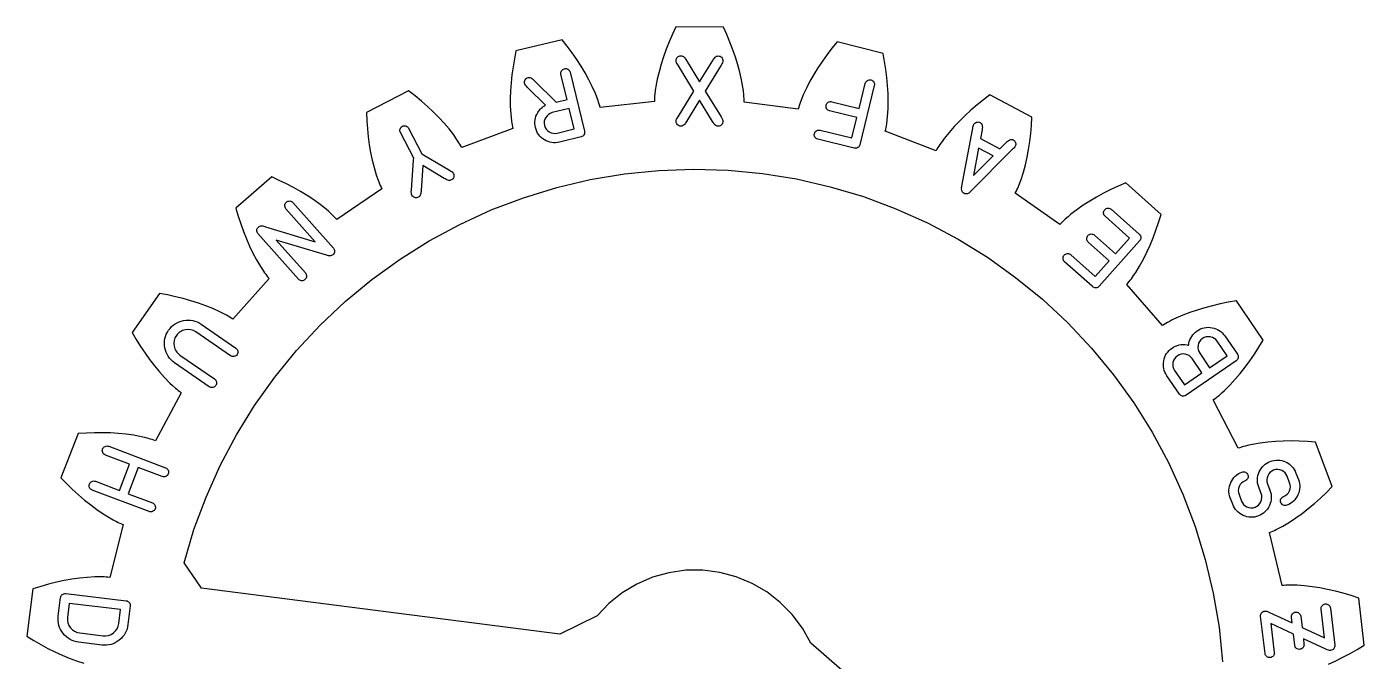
# Model space of a CAD drawing. Extents: x 6 to 255, y 30 to 363.
# Drawn here: x 5.7 to 88.8, y 323.5 to 362.9 of the extents above; entities that cross this region are included whole.
import ezdxf

# ---------------------------------------------------------------- set-up
doc = ezdxf.new("R2010")
doc.units = 0
doc.layers.add('Cut', color=7, linetype='CONTINUOUS')
doc.layers.add('Engrave', color=7, linetype='CONTINUOUS')

msp = doc.modelspace()

# ---------------------------------------------------------------- linework, layer by layer
at = {"layer": 'Cut', "color": 7}
for p, q in [((45.796495, 362.425642), (45.595982, 361.96107)), ((46.01222, 362.889314), (45.796495, 362.425642)), ((48.963839, 362.868972), (46.011682, 362.889319)), ((46.011682, 362.889319), (46.01222, 362.889314)), ((49.172842, 362.402138), (48.963839, 362.868972)), ((49.366911, 361.934829), (49.172842, 362.402138)), ((36.074277, 361.394299), (35.975763, 360.89217)), ((38.945461, 362.081), (36.074277, 361.394299)), ((39.260306, 361.677933), (38.945461, 362.081)), ((39.560689, 361.270808), (39.260306, 361.677933)), ((45.411937, 361.496035), (45.243697, 361.030981)), ((45.595982, 361.96107), (45.411937, 361.496035)), ((49.54514, 361.467087), (49.366911, 361.934829)), ((49.70666, 360.999791), (49.54514, 361.467087)), ((55.699118, 361.563682), (55.393315, 361.160634)), ((56.019405, 361.962212), (55.699118, 361.563682)), ((58.880636, 361.236157), (56.019405, 361.962212)), ((35.975763, 360.89217), (35.89253, 360.393658)), ((39.845233, 360.859155), (39.560689, 361.270808)), ((40.113936, 360.443884), (39.845233, 360.859155)), ((45.093124, 360.565479), (44.961054, 360.100449)), ((45.243697, 361.030981), (45.093124, 360.565479)), ((49.850937, 360.532506), (49.70666, 360.999791)), ((49.976648, 360.066122), (49.850937, 360.532506)), ((55.102881, 360.753048), (54.82827, 360.341849)), ((55.393315, 361.160634), (55.102881, 360.753048)), ((58.97212, 360.732661), (58.880636, 361.236157)), ((59.04898, 360.232793), (58.97212, 360.732661)), ((35.824673, 359.897866), (35.772653, 359.405691)), ((35.89253, 360.393658), (35.824673, 359.897866)), ((40.365911, 360.02499), (40.113936, 360.443884)), ((40.599329, 359.602037), (40.365911, 360.02499)), ((44.961054, 360.100449), (44.848976, 359.6363)), ((50.082535, 359.600176), (49.976648, 360.066122)), ((54.570325, 359.926138), (54.331014, 359.506333)), ((54.82827, 360.341849), (54.570325, 359.926138)), ((59.109482, 359.736104), (59.04898, 360.232793)), ((59.1547, 359.243486), (59.109482, 359.736104)), ((29.405898, 358.918123), (26.782612, 357.564629)), ((29.808055, 358.602375), (29.405898, 358.918123)), ((35.737793, 358.918043), (35.721, 358.434924)), ((35.772653, 359.405691), (35.737793, 358.918043)), ((40.813747, 359.174555), (40.599329, 359.602037)), ((41.006, 358.743453), (40.813747, 359.174555)), ((44.723708, 358.941471), (44.695197, 358.710651)), ((44.758994, 359.172619), (44.723708, 358.941471)), ((44.848976, 359.6363), (44.758994, 359.172619)), ((50.165842, 359.135574), (50.082535, 359.600176)), ((50.198053, 358.90342), (50.165842, 359.135574)), ((50.22296, 358.672205), (50.198053, 358.90342)), ((54.111063, 359.082484), (53.91304, 358.654069)), ((54.331014, 359.506333), (54.111063, 359.082484)), ((59.182772, 358.75537), (59.1547, 359.243486)), ((30.19709, 358.278469), (29.808055, 358.602375)), ((30.572104, 357.947335), (30.19709, 358.278469)), ((35.721, 358.434924), (35.723346, 357.957226)), ((41.092362, 358.526378), (41.006, 358.743453)), ((41.172325, 358.30797), (41.092362, 358.526378)), ((41.208549, 358.19841), (41.172325, 358.30797)), ((41.243473, 358.088059), (41.208549, 358.19841)), ((41.275214, 357.977159), (41.243473, 358.088059)), ((44.667623, 358.251215), (41.303359, 357.866242)), ((44.669884, 358.365651), (44.667623, 358.251215)), ((44.675769, 358.48058), (44.669884, 358.365651)), ((44.684353, 358.595401), (44.675769, 358.48058)), ((44.695197, 358.710651), (44.684353, 358.595401)), ((50.232556, 358.556725), (50.22296, 358.672205)), ((50.23979, 358.441787), (50.232556, 358.556725)), ((50.243847, 358.326779), (50.23979, 358.441787)), ((50.244761, 358.211935), (50.243847, 358.326779)), ((53.603146, 357.780377), (50.244761, 358.211935)), ((53.702219, 358.111111), (53.66649, 358.001693)), ((53.740189, 358.220242), (53.702219, 358.111111)), ((53.822993, 358.43786), (53.740189, 358.220242)), ((53.91304, 358.654069), (53.822993, 358.43786)), ((59.193279, 358.272217), (59.182772, 358.75537)), ((59.184607, 357.794521), (59.193279, 358.272217)), ((64.714552, 358.039083), (64.335013, 357.71293)), ((65.107655, 358.357099), (64.714552, 358.039083)), ((65.514334, 358.667432), (65.107655, 358.357099)), ((68.11862, 357.277306), (65.514334, 358.667432)), ((26.782612, 357.564629), (26.807052, 357.05346)), ((30.932192, 357.608514), (30.572104, 357.947335)), ((31.276895, 357.261992), (30.932192, 357.608514)), ((31.605315, 356.906881), (31.276895, 357.261992)), ((35.723346, 357.957226), (35.746383, 357.485852)), ((35.746383, 357.485852), (35.767719, 357.252939)), ((35.767719, 357.252939), (35.79581, 357.022273)), ((41.303359, 357.866242), (41.275214, 357.977159)), ((53.633007, 357.891268), (53.603146, 357.780377)), ((53.66649, 358.001693), (53.633007, 357.891268)), ((59.129804, 357.090616), (59.154235, 357.323158)), ((59.154235, 357.323158), (59.184607, 357.794521)), ((63.969958, 357.379071), (63.620288, 357.037081)), ((64.335013, 357.71293), (63.969958, 357.379071)), ((68.086845, 356.767059), (68.11862, 357.277306)), ((26.807052, 357.05346), (26.845512, 356.549063)), ((26.845512, 356.549063), (26.898447, 356.051454)), ((31.91564, 356.543626), (31.605315, 356.906881)), ((32.205156, 356.170878), (31.91564, 356.543626)), ((35.878391, 356.568806), (32.704119, 355.389921)), ((35.79581, 357.022273), (35.81242, 356.907329)), ((35.81242, 356.907329), (35.831363, 356.793761)), ((35.831363, 356.793761), (35.85305, 356.681039)), ((35.85305, 356.681039), (35.878391, 356.568806)), ((59.009911, 356.408317), (59.036157, 356.519672)), ((62.167443, 355.185557), (59.009911, 356.408317)), ((59.036157, 356.519672), (59.059683, 356.632335)), ((59.059683, 356.632335), (59.080485, 356.745826)), ((59.080485, 356.745826), (59.099038, 356.860325)), ((59.099038, 356.860325), (59.129804, 357.090616)), ((63.287345, 356.686955), (62.972042, 356.327784)), ((63.620288, 357.037081), (63.287345, 356.686955)), ((68.041607, 356.263116), (68.086845, 356.767059)), ((26.898447, 356.051454), (26.965856, 355.561542)), ((26.965856, 355.561542), (27.048632, 355.079764)), ((32.341325, 355.980937), (32.205156, 356.170878)), ((32.47116, 355.787738), (32.341325, 355.980937)), ((32.533136, 355.689959), (32.47116, 355.787738)), ((32.592826, 355.590797), (32.533136, 355.689959)), ((32.649834, 355.491262), (32.592826, 355.590797)), ((62.406073, 355.579558), (62.342628, 355.482802)), ((62.538202, 355.770961), (62.406073, 355.579558)), ((62.677097, 355.9591), (62.538202, 355.770961)), ((62.972042, 356.327784), (62.677097, 355.9591)), ((67.907707, 355.277405), (67.981898, 355.76642)), ((67.981898, 355.76642), (68.041607, 356.263116)), ((27.048632, 355.079764), (27.1477, 354.606598)), ((32.704119, 355.389921), (32.649834, 355.491262)), ((62.222739, 355.285995), (62.167443, 355.185557)), ((62.281448, 355.385036), (62.222739, 355.285995)), ((62.342628, 355.482802), (62.281448, 355.385036)), ((67.712809, 354.325159), (67.818152, 354.796544)), ((67.818152, 354.796544), (67.907707, 355.277405)), ((27.1477, 354.606598), (27.263949, 354.14337)), ((27.263949, 354.14337), (27.399652, 353.691006)), ((42.811197, 353.758036), (44.9491, 353.975169)), ((44.9491, 353.975169), (47.096485, 354.052071)), ((47.096485, 354.052071), (47.096549, 354.051843)), ((47.096549, 354.051843), (49.2444, 353.988618)), ((49.2444, 353.988618), (51.383184, 353.784526)), ((67.589766, 353.863281), (67.712809, 354.325159)), ((20.900871, 353.56417), (18.677481, 351.622151)), ((21.366822, 353.3539), (20.900871, 353.56417)), ((21.82189, 353.132574), (21.366822, 353.3539)), ((22.265216, 352.900541), (21.82189, 353.132574)), ((27.399652, 353.691006), (27.475634, 353.469756)), ((27.475634, 353.469756), (27.557963, 353.252241)), ((27.557963, 353.252241), (27.601858, 353.145528)), ((27.601858, 353.145528), (27.648001, 353.039724)), ((38.601448, 352.906676), (40.692295, 353.401126)), ((40.692295, 353.401126), (42.811197, 353.758036)), ((51.383184, 353.784526), (53.504329, 353.441628)), ((53.504329, 353.441628), (55.598353, 352.959944)), ((67.283561, 352.976804), (67.36857, 353.192942)), ((67.36857, 353.192942), (67.44764, 353.413195)), ((67.44764, 353.413195), (67.589766, 353.863281)), ((73.944624, 353.196873), (73.475518, 352.992401)), ((76.140314, 351.224116), (73.944624, 353.196873)), ((22.695877, 352.65768), (22.265216, 352.900541)), ((23.113876, 352.403991), (22.695877, 352.65768)), ((23.517394, 352.138031), (23.113876, 352.403991)), ((27.747055, 352.832515), (24.946894, 350.928494)), ((27.648001, 353.039724), (27.695927, 352.935128)), ((27.695927, 352.935128), (27.747055, 352.832515)), ((34.538746, 351.513379), (36.547252, 352.276529)), ((36.547252, 352.276529), (38.601448, 352.906676)), ((55.598353, 352.959944), (57.656642, 352.342902)), ((57.656642, 352.342902), (59.669671, 351.592423)), ((67.088637, 352.559464), (67.141052, 352.661709)), ((69.862109, 350.616989), (67.088637, 352.559464)), ((67.141052, 352.661709), (67.19076, 352.76526)), ((67.19076, 352.76526), (67.237761, 352.870116)), ((67.237761, 352.870116), (67.283561, 352.976804)), ((72.136508, 352.315206), (71.715354, 352.066856)), ((72.571233, 352.551794), (72.136508, 352.315206)), ((73.01772, 352.777979), (72.571233, 352.551794)), ((73.475518, 352.992401), (73.01772, 352.777979)), ((18.677481, 351.622151), (18.823606, 351.13178)), ((23.905534, 351.859436), (23.517394, 352.138031)), ((24.276024, 351.56675), (23.905534, 351.859436)), ((24.453817, 351.414813), (24.276024, 351.56675)), ((24.62616, 351.258308), (24.453817, 351.414813)), ((32.584514, 350.62041), (34.538746, 351.513379)), ((59.669671, 351.592423), (61.629774, 350.711668)), ((70.91647, 351.533059), (70.541907, 351.245805)), ((71.30822, 351.80629), (70.91647, 351.533059)), ((71.715354, 352.066856), (71.30822, 351.80629)), ((18.823606, 351.13178), (18.981492, 350.650915)), ((18.981492, 350.650915), (19.151574, 350.180915)), ((24.709394, 351.178157), (24.62616, 351.258308)), ((24.79082, 351.096801), (24.709394, 351.178157)), ((24.870442, 351.013522), (24.79082, 351.096801)), ((24.946894, 350.928494), (24.870442, 351.013522)), ((30.692709, 349.601679), (32.584514, 350.62041)), ((61.629774, 350.711668), (63.527917, 349.704699)), ((69.939918, 350.700643), (69.862109, 350.616989)), ((70.020434, 350.782991), (69.939918, 350.700643)), ((70.103125, 350.863623), (70.020434, 350.782991)), ((70.187725, 350.942333), (70.103125, 350.863623)), ((70.361774, 351.096496), (70.187725, 350.942333)), ((70.541907, 351.245805), (70.361774, 351.096496)), ((75.822362, 350.257379), (75.987016, 350.735539)), ((75.987016, 350.735539), (76.140314, 351.224116)), ((19.151574, 350.180915), (19.334783, 349.721299)), ((75.457064, 349.332267), (75.646052, 349.78917)), ((75.646052, 349.78917), (75.822362, 350.257379)), ((19.334783, 349.721299), (19.530206, 349.273)), ((19.530206, 349.273), (19.739653, 348.837367)), ((28.871475, 348.461263), (30.692709, 349.601679)), ((63.527917, 349.704699), (65.355938, 348.576035)), ((75.254741, 348.88716), (75.457064, 349.332267)), ((19.739653, 348.837367), (19.963576, 348.415298)), ((19.963576, 348.415298), (20.203785, 348.009077)), ((27.128949, 347.204129), (28.871475, 348.461263)), ((65.355938, 348.576035), (67.106603, 347.329768)), ((74.809522, 348.035354), (75.039374, 348.454243)), ((75.039374, 348.454243), (75.254741, 348.88716)), ((20.74663, 347.258169), (18.48343, 344.739381)), ((20.203785, 348.009077), (20.330443, 347.812214)), ((20.330443, 347.812214), (20.462529, 347.620881)), ((20.462529, 347.620881), (20.530843, 347.527318)), ((20.530843, 347.527318), (20.600506, 347.435498)), ((20.600506, 347.435498), (20.671979, 347.34584)), ((20.671979, 347.34584), (20.74663, 347.258169)), ((67.106603, 347.329768), (68.771777, 345.971757)), ((74.230656, 347.155593), (74.299743, 347.247792)), ((74.299743, 347.247792), (74.434518, 347.437418)), ((74.434518, 347.437418), (74.563977, 347.632278)), ((74.563977, 347.632278), (74.809522, 348.035354)), ((25.472377, 345.835717), (27.128949, 347.204129)), ((74.010817, 346.889233), (74.086338, 346.975576)), ((76.238732, 344.339235), (74.010817, 346.889233)), ((74.086338, 346.975576), (74.159508, 347.064137)), ((74.159508, 347.064137), (74.230656, 347.155593)), ((13.923532, 346.330617), (12.229866, 343.912708)), ((14.42702, 346.237437), (13.923532, 346.330617)), ((14.921452, 346.131529), (14.42702, 346.237437)), ((15.407301, 346.012592), (14.921452, 346.131529)), ((15.883644, 345.880027), (15.407301, 346.012592)), ((16.350503, 345.733111), (15.883644, 345.880027)), ((16.806036, 345.571603), (16.350503, 345.733111)), ((23.908538, 344.362343), (25.472377, 345.835717)), ((68.771777, 345.971757), (70.344676, 344.507903)), ((79.819679, 345.682374), (79.332037, 345.570173)), ((80.31594, 345.781494), (79.819679, 345.682374)), ((80.820317, 345.867355), (80.31594, 345.781494)), ((82.480502, 343.426382), (80.820317, 345.867355)), ((17.249371, 345.393938), (16.806036, 345.571603)), ((17.679108, 345.198859), (17.249371, 345.393938)), ((17.888098, 345.093452), (17.679108, 345.198859)), ((18.092576, 344.983116), (17.888098, 345.093452)), ((18.192987, 344.925189), (18.092576, 344.983116)), ((18.291624, 344.865573), (18.192987, 344.925189)), ((18.388869, 344.803502), (18.291624, 344.865573)), ((18.48343, 344.739381), (18.388869, 344.803502)), ((77.049364, 344.787657), (76.8391, 344.685331)), ((77.481831, 344.976741), (77.049364, 344.787657)), ((77.927876, 345.148655), (77.481831, 344.976741)), ((78.385674, 345.303732), (77.927876, 345.148655)), ((78.853888, 345.444057), (78.385674, 345.303732)), ((79.332037, 345.570173), (78.853888, 345.444057)), ((22.445126, 342.789004), (23.908538, 344.362343)), ((70.344676, 344.507903), (71.818481, 342.944063)), ((76.334535, 344.402614), (76.238732, 344.339235)), ((76.432332, 344.462863), (76.334535, 344.402614)), ((76.531801, 344.52122), (76.432332, 344.462863)), ((76.633179, 344.577656), (76.531801, 344.52122)), ((76.8391, 344.685331), (76.633179, 344.577656)), ((12.229866, 343.912708), (12.489073, 343.47164)), ((12.489073, 343.47164), (12.75778, 343.042789)), ((82.214975, 342.988939), (82.480502, 343.426382)), ((12.75778, 343.042789), (13.035536, 342.626619)), ((13.035536, 342.626619), (13.32279, 342.224007)), ((21.087116, 341.124285), (22.445126, 342.789004)), ((71.818481, 342.944063), (73.186439, 341.287502)), ((81.656888, 342.151608), (81.940478, 342.563714)), ((81.940478, 342.563714), (82.214975, 342.988939)), ((13.32279, 342.224007), (13.619996, 341.835876)), ((13.619996, 341.835876), (13.927607, 341.463126)), ((13.927607, 341.463126), (14.246073, 341.106658)), ((81.061573, 341.369023), (81.364216, 341.753076)), ((81.364216, 341.753076), (81.656888, 342.151608)), ((14.246073, 341.106658), (14.576756, 340.76965)), ((14.576756, 340.76965), (14.746381, 340.608943)), ((14.746381, 340.608943), (14.920535, 340.4546)), ((19.840841, 339.373621), (21.087116, 341.124285)), ((73.186439, 341.287502), (74.443575, 339.544988)), ((80.09034, 340.315888), (80.425556, 340.648837)), ((80.425556, 340.648837), (80.748544, 341.000338)), ((80.748544, 341.000338), (81.061573, 341.369023)), ((15.283318, 340.170401), (13.688721, 337.182958)), ((14.920535, 340.4546), (15.009197, 340.379979)), ((15.009197, 340.379979), (15.098775, 340.307636)), ((15.098775, 340.307636), (15.19014, 340.237458)), ((15.19014, 340.237458), (15.283318, 340.170401)), ((79.375407, 339.726794), (79.469156, 339.792832)), ((79.469156, 339.792832), (79.561529, 339.861202)), ((79.561529, 339.861202), (79.65238, 339.932642)), ((79.65238, 339.932642), (79.742029, 340.005914)), ((79.742029, 340.005914), (79.917957, 340.157919)), ((79.917957, 340.157919), (80.09034, 340.315888)), ((18.712182, 337.545599), (19.840841, 339.373621)), ((74.443575, 339.544988), (75.58399, 337.723747)), ((80.927945, 336.717638), (79.375407, 339.726794)), ((8.880548, 337.637133), (7.814768, 334.884469)), ((9.391258, 337.667332), (8.880548, 337.637133)), ((9.896992, 337.682602), (9.391258, 337.667332)), ((10.397307, 337.68348), (9.896992, 337.682602)), ((10.89175, 337.668585), (10.397307, 337.68348)), ((11.379845, 337.637739), (10.89175, 337.668585)), ((11.860713, 337.58979), (11.379845, 337.637739)), ((12.333891, 337.523743), (11.860713, 337.58979)), ((12.798011, 337.436818), (12.333891, 337.523743)), ((13.026002, 337.384796), (12.798011, 337.436818)), ((13.250821, 337.325977), (13.026002, 337.384796)), ((13.362103, 337.294312), (13.250821, 337.325977)), ((13.472485, 337.25993), (13.362103, 337.294312)), ((17.705209, 335.647002), (18.712182, 337.545599)), ((75.58399, 337.723747), (76.602721, 335.831937)), ((13.581512, 337.222837), (13.472485, 337.25993)), ((13.688721, 337.182958), (13.581512, 337.222837)), ((81.036128, 336.756194), (80.927945, 336.717638)), ((81.145567, 336.791475), (81.036128, 336.756194)), ((81.256383, 336.824424), (81.145567, 336.791475)), ((81.368044, 336.854629), (81.256383, 336.824424)), ((81.593853, 336.91017), (81.368044, 336.854629)), ((81.822646, 336.9591), (81.593853, 336.91017)), ((82.287679, 337.039237), (81.822646, 336.9591)), ((82.761765, 337.099051), (82.287679, 337.039237)), ((83.243532, 337.140153), (82.761765, 337.099051)), ((83.731641, 337.164634), (83.243532, 337.140153)), ((84.226064, 337.172256), (83.731641, 337.164634)), ((84.726369, 337.164511), (84.226064, 337.172256)), ((85.232122, 337.141936), (84.726369, 337.164511)), ((85.741963, 337.104944), (85.232122, 337.141936)), ((86.769744, 334.337353), (85.741963, 337.104944)), ((16.824902, 333.686889), (17.705209, 335.647002)), ((76.602721, 335.831937), (77.495688, 333.877698)), ((7.814768, 334.884469), (8.172139, 334.518046)), ((8.172139, 334.518046), (8.535391, 334.1661)), ((8.535391, 334.1661), (8.904523, 333.828632)), ((86.039637, 333.629398), (86.407407, 333.976368)), ((86.407407, 333.976368), (86.769744, 334.337353)), ((8.904523, 333.828632), (9.279989, 333.506541)), ((9.279989, 333.506541), (9.661788, 333.200737)), ((9.661788, 333.200737), (10.049469, 332.912142)), ((16.074424, 331.67386), (16.824902, 333.686889)), ((77.495688, 333.877698), (78.258835, 331.869169)), ((85.285542, 332.980259), (85.665537, 333.296917)), ((85.665537, 333.296917), (86.039637, 333.629398)), ((10.049469, 332.912142), (10.443939, 332.642554)), ((10.443939, 332.642554), (10.84518, 332.394131)), ((10.84518, 332.394131), (11.048722, 332.279125)), ((84.109829, 332.132523), (84.507921, 332.396703)), ((84.507921, 332.396703), (84.899678, 332.679444)), ((84.899678, 332.679444), (85.285542, 332.980259)), ((11.674786, 331.981943), (10.841526, 328.699559)), ((11.048722, 332.279125), (11.254539, 332.171012)), ((11.254539, 332.171012), (11.358568, 332.119806)), ((11.358568, 332.119806), (11.463064, 332.070935)), ((11.463064, 332.070935), (11.568466, 332.024821)), ((11.568466, 332.024821), (11.674786, 331.981943)), ((15.456941, 329.615579), (16.074424, 331.67386)), ((78.258835, 331.869169), (78.888982, 329.814972)), ((82.870003, 331.488609), (82.977136, 331.530175)), ((83.657571, 328.195368), (82.870003, 331.488609)), ((82.977136, 331.530175), (83.083012, 331.575015)), ((83.083012, 331.575015), (83.188043, 331.622598)), ((83.188043, 331.622598), (83.29258, 331.671922)), ((83.29258, 331.671922), (83.499642, 331.777294)), ((83.499642, 331.777294), (83.70496, 331.889597)), ((83.70496, 331.889597), (84.109829, 332.132523)), ((78.888982, 329.814972), (79.383422, 327.723671)), ((16.536292, 328.036809), (15.456941, 329.615579)), ((45.574745, 328.995414), (44.553751, 328.709963)), ((46.624229, 329.142432), (45.574745, 328.995414)), ((47.684133, 329.148309), (46.624229, 329.142432)), ((48.735449, 329.013501), (47.684133, 329.148309)), ((49.759141, 328.739728), (48.735449, 329.013501)), ((6.553077, 328.141094), (6.064512, 327.989491)), ((7.040284, 328.277303), (6.553077, 328.141094)), ((7.526129, 328.39764), (7.040284, 328.277303)), ((8.009718, 328.50174), (7.526129, 328.39764)), ((8.491041, 328.588167), (8.009718, 328.50174)), ((8.969209, 328.657037), (8.491041, 328.588167)), ((9.444648, 328.705898), (8.969209, 328.657037)), ((9.916011, 328.733009), (9.444648, 328.705898)), ((10.149895, 328.736736), (9.916011, 328.733009)), ((10.382389, 328.733934), (10.149895, 328.736736)), ((10.497732, 328.729412), (10.382389, 328.733934)), ((10.613086, 328.722174), (10.497732, 328.729412)), ((10.727981, 328.712677), (10.613086, 328.722174)), ((10.841526, 328.699559), (10.727981, 328.712677)), ((43.580259, 328.29106), (42.670992, 327.746402)), ((44.553751, 328.709963), (43.580259, 328.29106)), ((50.737622, 328.33215), (49.759141, 328.739728)), ((51.653222, 327.7979), (50.737622, 328.33215)), ((83.771584, 328.20659), (83.657571, 328.195368)), ((83.8864, 328.214745), (83.771584, 328.20659)), ((84.001822, 328.220164), (83.8864, 328.214745)), ((84.117137, 328.222881), (84.001822, 328.220164)), ((84.349712, 328.222943), (84.117137, 328.222881)), ((84.583506, 328.215716), (84.349712, 328.222943)), ((85.054429, 328.182287), (84.583506, 328.215716)), ((85.528965, 328.126645), (85.054429, 328.182287)), ((6.064512, 327.989491), (5.688594, 325.061311)), ((38.792825, 325.177847), (16.536292, 328.036809)), ((42.670992, 327.746402), (41.842248, 327.085943)), ((52.489197, 327.146483), (51.653222, 327.7979)), ((79.383422, 327.723671), (79.739878, 325.60478)), ((86.006678, 328.05155), (85.528965, 328.126645)), ((86.486632, 327.958279), (86.006678, 328.05155)), ((86.968411, 327.84753), (86.486632, 327.958279)), ((87.452451, 327.720442), (86.968411, 327.84753)), ((87.93784, 327.577373), (87.452451, 327.720442)), ((88.424149, 327.419097), (87.93784, 327.577373)), ((88.759811, 324.485941), (88.424149, 327.419097)), ((41.842248, 327.085943), (41.108951, 326.320531)), ((53.231539, 326.38966), (52.489197, 327.146483)), ((41.108951, 326.320531), (38.792825, 325.177847)), ((53.86621, 325.541019), (53.231539, 326.38966)), ((5.688594, 325.061311), (6.122857, 324.791162)), ((54.38237, 324.615007), (53.86621, 325.541019)), ((79.739878, 325.60478), (79.957479, 323.467344)), ((6.122857, 324.791162), (6.559844, 324.53647)), ((6.559844, 324.53647), (6.999556, 324.297237)), ((6.999556, 324.297237), (7.440602, 324.074119)), ((7.440602, 324.074119), (7.884834, 323.868795)), ((56.3339, 322.924508), (54.38237, 324.615007)), ((87.881304, 323.973402), (88.321921, 324.222203)), ((88.321921, 324.222203), (88.759811, 324.485941)), ((7.884834, 323.868795), (8.329967, 323.681079)), ((8.329967, 323.681079), (8.777805, 323.514093)), ((8.777805, 323.514093), (9.227017, 323.368965)), ((86.547275, 323.324249), (86.99375, 323.523748)), ((86.99375, 323.523748), (87.438433, 323.740435)), ((87.438433, 323.740435), (87.881304, 323.973402))]:
    msp.add_line(p, q, dxfattribs=at)
at = {"layer": 'Engrave', "color": 5}
for p, q in [((46.663901, 360.789921), (47.476637, 359.469515)), ((47.476637, 359.469472), (48.291707, 360.788438)), ((39.247542, 358.380492), (38.866818, 359.933239)), ((39.431449, 360.071684), (40.33135, 356.401559)), ((47.124405, 358.900081), (46.140417, 360.499691)), ((48.814677, 360.497307), (47.827858, 358.899439)), ((37.914151, 358.020629), (36.790428, 359.124827)), ((37.229375, 359.531746), (38.569979, 358.214359)), ((46.137586, 357.302213), (47.124405, 358.900081)), ((47.476637, 359.469515), (47.476637, 359.469472)), ((47.827858, 358.899439), (48.811846, 357.299829)), ((57.385743, 357.819877), (57.766264, 359.372673)), ((58.33092, 359.2343), (57.4315, 355.564061)), ((38.569979, 358.214359), (39.247542, 358.380492)), ((47.475621, 358.330022), (46.660548, 357.011057)), ((48.288358, 357.009616), (47.475621, 358.330022)), ((55.691786, 358.234995), (57.385743, 357.819877)), ((39.385988, 357.815859), (38.327298, 357.556272)), ((39.697493, 356.545431), (39.385988, 357.815859)), ((57.247371, 357.255227), (55.553414, 357.670341)), ((56.936034, 355.984759), (57.247371, 357.255227)), ((29.408172, 356.585754), (30.23716, 354.998617)), ((38.638802, 356.285846), (39.697493, 356.545431)), ((54.95975, 356.469061), (56.936034, 355.984759)), ((63.755304, 352.883617), (64.451587, 356.588643)), ((65.021676, 356.486523), (64.920188, 355.948914)), ((29.721855, 354.729469), (28.892875, 356.316606)), ((38.638802, 356.285846), (38.638802, 356.285846)), ((40.118252, 356.050019), (38.777248, 355.721211)), ((57.079988, 355.350919), (54.821378, 355.904408)), ((64.920188, 355.948914), (66.130016, 355.314246)), ((66.129913, 355.314259), (66.514554, 355.703329)), ((29.713494, 354.613607), (29.721855, 354.729469)), ((30.23716, 354.998617), (30.337024, 354.939277)), ((30.337024, 354.939277), (31.950622, 353.978398)), ((66.922623, 355.292316), (64.270016, 352.61356)), ((64.807033, 355.351733), (64.482524, 353.644385)), ((64.482524, 353.644385), (65.702822, 354.881811)), ((65.702822, 354.881811), (64.807033, 355.351733)), ((66.130016, 355.314246), (66.129913, 355.314259)), ((29.580215, 352.740313), (29.713494, 354.613607)), ((30.289018, 354.271444), (30.178562, 352.724895)), ((31.621415, 353.478512), (30.289018, 354.271444)), ((63.760463, 352.880924), (63.755304, 352.883617)), ((64.270016, 352.61356), (64.264857, 352.616253)), ((23.60399, 349.54253), (21.788104, 351.588116)), ((22.222868, 351.974072), (24.731528, 349.148077)), ((73.050405, 351.554297), (74.785198, 350.005699)), ((72.663251, 351.12059), (72.663251, 351.120598)), ((74.181197, 349.765565), (72.663251, 351.12059)), ((22.557696, 347.218321), (20.049035, 350.044315)), ((20.527277, 350.468869), (23.60399, 349.54253)), ((72.009015, 349.951192), (73.310112, 348.789743)), ((73.310112, 348.789743), (74.181197, 349.765565)), ((24.253298, 348.723526), (21.176585, 349.649862)), ((21.176585, 349.649862), (22.992471, 347.604275)), ((72.922958, 348.356042), (71.621861, 349.517489)), ((74.808463, 349.595272), (72.29199, 346.776229)), ((24.497049, 348.667844), (24.497073, 348.667842)), ((71.881574, 346.752942), (70.146777, 348.301539)), ((70.533929, 348.735243), (72.051873, 347.380218)), ((72.051873, 347.380218), (72.922958, 348.356042)), ((18.346432, 342.457436), (16.192055, 343.941598)), ((16.521869, 344.420348), (18.676246, 342.936186)), ((80.236332, 342.46319), (79.619625, 343.362012)), ((80.098997, 343.69092), (80.880161, 342.552415)), ((80.098997, 343.69092), (80.098997, 343.69092)), ((15.202614, 342.505344), (17.356992, 341.021181)), ((78.678375, 341.39423), (78.061669, 342.293052)), ((78.541038, 342.621963), (79.157748, 341.723141)), ((78.541038, 342.621963), (78.541038, 342.621963)), ((79.157748, 341.723141), (80.236332, 342.46319)), ((17.027178, 340.542431), (14.8728, 342.026594)), ((76.983082, 341.553003), (77.599788, 340.65418)), ((76.983082, 341.553003), (76.983082, 341.553003)), ((80.80493, 342.148274), (77.689014, 340.010356)), ((77.284873, 340.085585), (76.503712, 341.224092)), ((77.599788, 340.65418), (78.678375, 341.39423)), ((10.776676, 336.844172), (14.311907, 335.509344)), ((12.066993, 335.73556), (10.571318, 336.300298)), ((11.450918, 334.103917), (12.066993, 335.73556)), ((12.610873, 335.530191), (11.994798, 333.898545)), ((14.106548, 334.965456), (12.610873, 335.530191)), ((81.158281, 335.238414), (81.158296, 335.238411)), ((84.127445, 334.569915), (83.973863, 334.977992)), ((84.517978, 335.182756), (84.671561, 334.774678)), ((13.285115, 332.789928), (9.749884, 334.124758)), ((9.955243, 334.668631), (11.450918, 334.103917)), ((82.359097, 333.904466), (82.205517, 334.312541)), ((82.74962, 334.517289), (82.903202, 334.109214)), ((11.994798, 333.898545), (13.490473, 333.33381)), ((80.590739, 333.239), (80.437159, 333.647077)), ((80.981272, 333.851841), (81.134852, 333.443766)), ((7.646856, 326.290811), (7.784956, 327.445299)), ((7.784956, 327.445299), (7.784956, 327.445302)), ((8.108104, 327.699397), (11.860194, 327.250574)), ((8.327675, 327.08763), (8.2241, 326.221763)), ((11.50252, 326.707855), (8.327675, 327.08763)), ((11.398945, 325.84199), (11.50252, 326.707855)), ((12.114291, 326.927425), (11.97619, 325.772937)), ((82.881829, 326.532558), (84.275056, 325.885821)), ((86.287792, 324.949085), (86.077771, 326.733165)), ((86.655145, 326.801134), (86.927015, 324.491642)), ((82.596717, 323.981888), (82.324847, 326.29138)), ((84.357294, 325.187202), (82.96407, 325.833937)), ((82.96407, 325.833937), (83.174091, 324.049854)), ((84.275056, 325.885821), (84.235292, 326.223586)), ((84.812666, 326.291555), (84.894568, 325.595819)), ((8.986392, 325.252321), (10.429504, 325.079697)), ((84.439193, 324.491467), (84.357294, 325.187202)), ((84.894568, 325.595819), (86.287792, 324.949085)), ((86.370033, 324.250463), (84.976805, 324.897198)), ((84.976805, 324.897198), (85.01657, 324.559433)), ((10.360453, 324.50245), (8.917342, 324.675075))]:
    msp.add_line(p, q, dxfattribs=at)
for points in [[(46.140417, 360.499691), (46.063002, 360.614093), (46.024332, 360.711021), (46.024408, 360.790476)], [(46.024408, 360.790476), (46.024478, 360.869929), (46.053607, 360.938697), (46.111795, 360.996781)], [(46.111795, 360.996781), (46.168041, 361.052929), (46.23589, 361.080972), (46.315341, 361.08091)], [(46.315341, 361.08091), (46.394794, 361.080838), (46.463563, 361.052678), (46.52165, 360.996428)], [(46.52165, 360.996428), (46.577796, 360.938243), (46.625213, 360.869407), (46.663901, 360.789921)], [(48.291707, 360.788438), (48.330534, 360.867855), (48.379042, 360.936606), (48.437231, 360.994691)], [(48.437231, 360.994691), (48.493478, 361.050839), (48.561326, 361.078882), (48.640775, 361.078819)], [(48.640775, 361.078819), (48.720227, 361.078749), (48.788997, 361.05059), (48.847083, 360.99434)], [(48.931205, 360.787886), (48.931135, 360.708432), (48.892292, 360.611573), (48.814677, 360.497307)], [(48.847083, 360.99434), (48.90323, 360.936154), (48.93127, 360.867336), (48.931205, 360.787886)], [(36.643825, 359.600667), (36.685023, 359.668632), (36.744205, 359.712075), (36.821371, 359.730995)], [(36.821371, 359.730995), (36.898542, 359.749906), (36.972049, 359.738999), (37.041894, 359.698272)], [(38.866818, 359.933239), (38.847889, 360.010402), (38.859737, 360.084139), (38.902362, 360.15445)], [(38.902362, 360.15445), (38.943561, 360.222414), (39.002744, 360.265856), (39.07991, 360.284778)], [(39.07991, 360.284778), (39.157073, 360.303706), (39.23058, 360.292798), (39.30043, 360.252054)], [(39.30043, 360.252054), (39.368857, 360.208974), (39.41253, 360.148851), (39.431449, 360.071684)], [(36.608279, 359.379455), (36.58935, 359.456619), (36.601199, 359.530356), (36.643825, 359.600667)], [(36.790428, 359.124827), (36.687915, 359.217412), (36.627198, 359.302288), (36.608279, 359.379455)], [(37.041894, 359.698272), (37.110319, 359.655191), (37.172812, 359.599682), (37.229375, 359.531746)], [(57.766264, 359.372673), (57.785177, 359.449842), (57.829785, 359.509741), (57.900088, 359.552369)], [(57.900088, 359.552369), (57.968045, 359.593576), (58.040609, 359.604725), (58.117779, 359.585814)], [(58.117779, 359.585814), (58.194948, 359.566902), (58.255077, 359.523236), (58.298167, 359.454816)], [(58.298167, 359.454816), (58.338914, 359.384976), (58.349832, 359.311471), (58.33092, 359.2343)], [(55.340273, 358.021857), (55.359184, 358.099025), (55.40379, 358.158923), (55.474092, 358.201552)], [(55.474092, 358.201552), (55.542053, 358.24276), (55.614617, 358.253908), (55.691786, 358.234995)], [(37.283202, 356.626863), (37.20198, 356.958115), (37.249448, 357.269044), (37.425606, 357.55965)], [(37.425606, 357.55965), (37.550621, 357.765886), (37.71347, 357.919546), (37.914151, 358.020629)], [(37.924102, 357.25988), (37.830339, 357.105202), (37.804917, 356.940345), (37.847836, 356.765309)], [(38.327298, 357.556272), (38.152262, 357.513355), (38.017863, 357.414558), (37.924102, 357.25988)], [(46.021056, 357.011637), (46.021128, 357.091088), (46.059971, 357.187947), (46.137586, 357.302213)], [(48.811846, 357.299829), (48.889262, 357.185427), (48.927931, 357.088499), (48.927855, 357.009044)], [(55.37654, 357.803471), (55.333443, 357.871888), (55.321354, 357.944683), (55.340273, 358.021857)], [(55.553414, 357.670341), (55.476244, 357.689254), (55.417286, 357.73363), (55.37654, 357.803471)], [(28.892875, 356.316606), (28.856091, 356.387031), (28.850006, 356.461466), (28.874619, 356.539911)], [(28.874619, 356.539911), (28.898414, 356.615741), (28.945523, 356.672049), (29.015946, 356.708833)], [(29.015946, 356.708833), (29.086371, 356.745617), (29.160358, 356.752559), (29.237908, 356.729661)], [(29.237908, 356.729661), (29.314635, 356.704148), (29.37139, 356.65618), (29.408172, 356.585754)], [(37.843766, 355.866438), (37.551278, 356.042134), (37.364423, 356.295609), (37.283202, 356.626863)], [(37.847836, 356.765309), (37.890755, 356.590271), (37.989553, 356.455872), (38.14423, 356.36211)], [(40.33135, 356.401559), (40.350278, 356.324395), (40.339139, 356.25183), (40.297933, 356.183864)], [(46.108074, 356.80808), (46.049988, 356.86433), (46.020982, 356.932182), (46.021056, 357.011637)], [(46.311473, 356.720696), (46.23202, 356.720767), (46.164221, 356.749895), (46.108074, 356.80808)], [(46.517938, 356.807707), (46.459749, 356.749623), (46.390927, 356.720619), (46.311473, 356.720696)], [(46.660548, 357.011057), (46.621722, 356.931638), (46.574185, 356.863855), (46.517938, 356.807707)], [(48.433516, 356.806012), (48.375431, 356.862262), (48.327045, 356.93013), (48.288358, 357.009616)], [(48.636914, 356.71863), (48.557462, 356.7187), (48.489662, 356.747827), (48.433516, 356.806012)], [(48.843379, 356.805642), (48.785192, 356.747558), (48.71637, 356.718554), (48.636914, 356.71863)], [(48.927855, 357.009044), (48.927785, 356.929591), (48.899626, 356.861791), (48.843379, 356.805642)], [(54.608237, 356.255919), (54.627148, 356.33309), (54.671755, 356.392989), (54.742058, 356.435618)], [(54.742058, 356.435618), (54.810016, 356.476825), (54.882579, 356.487973), (54.95975, 356.469061)], [(64.451587, 356.588643), (64.458678, 356.685588), (64.477526, 356.763234), (64.508131, 356.82158)], [(64.508131, 356.82158), (64.54504, 356.891939), (64.60274, 356.939357), (64.681229, 356.963831)], [(64.681229, 356.963831), (64.757101, 356.987494), (64.830217, 356.980869), (64.900577, 356.943956)], [(64.900577, 356.943956), (64.970936, 356.907045), (65.014513, 356.852454), (65.031307, 356.780183)], [(65.031307, 356.780183), (65.045489, 356.707096), (65.042279, 356.609209), (65.021676, 356.486523)], [(38.777248, 355.721211), (38.445995, 355.63999), (38.134835, 355.688399), (37.843766, 355.866438)], [(38.14423, 356.36211), (38.298907, 356.268349), (38.463765, 356.242927), (38.638802, 356.285846)], [(40.297933, 356.183864), (40.255312, 356.113555), (40.195418, 356.06894), (40.118252, 356.050019)], [(54.644506, 356.037537), (54.601409, 356.105954), (54.58932, 356.178748), (54.608237, 356.255919)], [(54.821378, 355.904408), (54.744209, 355.923318), (54.685252, 355.967695), (54.644506, 356.037537)], [(57.4315, 355.564061), (57.41259, 355.48689), (57.369154, 355.427702), (57.301193, 355.386496)], [(66.514554, 355.703329), (66.60379, 355.790005), (66.683363, 355.847831), (66.753271, 355.876807)], [(66.753271, 355.876807), (66.820565, 355.904961), (66.889391, 355.900586), (66.959749, 355.863683)], [(66.959749, 355.863683), (67.030107, 355.826775), (67.077974, 355.769934), (67.103349, 355.693159)], [(67.103349, 355.693159), (67.126114, 355.615572), (67.119041, 355.541599), (67.08213, 355.471239)], [(57.301193, 355.386496), (57.230888, 355.343874), (57.157153, 355.332015), (57.079988, 355.350919)], [(67.08213, 355.471239), (67.051523, 355.412892), (66.998354, 355.353251), (66.922623, 355.292316)], [(31.950622, 353.978398), (32.072264, 353.912941), (32.151476, 353.845), (32.188258, 353.774575)], [(31.84444, 353.365442), (31.766892, 353.388341), (31.692551, 353.426031), (31.621415, 353.478512)], [(32.065171, 353.382349), (31.994746, 353.345565), (31.921169, 353.339929), (31.84444, 353.365442)], [(32.207731, 353.555193), (32.183115, 353.476748), (32.135594, 353.419133), (32.065171, 353.382349)], [(32.188258, 353.774575), (32.225042, 353.704151), (32.231533, 353.631023), (32.207731, 353.555193)], [(29.61173, 352.428832), (29.574945, 352.499256), (29.564441, 352.603083), (29.580215, 352.740313)], [(29.783227, 352.288847), (29.70568, 352.311746), (29.648514, 352.358407), (29.61173, 352.428832)], [(30.003956, 352.305754), (29.933531, 352.26897), (29.859955, 352.263334), (29.783227, 352.288847)], [(30.146513, 352.478597), (30.121898, 352.400152), (30.074379, 352.342538), (30.003956, 352.305754)], [(30.178562, 352.724895), (30.180997, 352.636527), (30.170314, 352.554428), (30.146513, 352.478597)], [(63.762315, 352.71576), (63.744364, 352.773317), (63.743747, 352.828372), (63.760463, 352.880924)], [(63.904566, 352.54266), (63.834208, 352.579571), (63.786791, 352.637271), (63.762315, 352.71576)], [(64.125266, 352.525359), (64.048492, 352.499979), (63.974926, 352.505746), (63.904566, 352.54266)], [(64.264857, 352.616253), (64.23107, 352.572703), (64.184539, 352.542405), (64.125266, 352.525359)], [(21.788104, 351.588116), (21.735359, 351.647534), (21.711426, 351.718278), (21.716307, 351.800349)], [(21.716307, 351.800349), (21.721027, 351.879686), (21.753095, 351.945727), (21.812512, 351.998472)], [(21.812512, 351.998472), (21.871931, 352.051219), (21.942032, 352.07588), (22.022814, 352.072453)], [(22.022814, 352.072453), (22.103436, 352.066285), (22.17012, 352.033491), (22.222868, 351.974072)], [(72.569533, 351.321156), (72.563588, 351.401795), (72.58707, 351.47175), (72.639978, 351.531022)], [(72.639978, 351.531022), (72.692887, 351.590293), (72.760385, 351.622257), (72.842471, 351.626914)], [(72.842471, 351.626914), (72.92182, 351.631413), (72.991131, 351.607208), (73.050405, 351.554297)], [(72.663251, 351.120598), (72.603979, 351.173508), (72.572739, 351.240361), (72.569533, 351.321156)], [(20.049035, 350.044315), (19.996289, 350.103734), (19.972357, 350.174479), (19.97724, 350.25655)], [(19.97724, 350.25655), (19.981958, 350.335886), (20.014027, 350.401927), (20.073446, 350.454672)], [(20.073446, 350.454672), (20.132865, 350.50742), (20.202965, 350.53208), (20.283748, 350.528653)], [(20.283748, 350.528653), (20.36437, 350.522485), (20.445547, 350.502557), (20.527277, 350.468869)], [(71.528143, 349.718047), (71.522199, 349.798686), (71.545681, 349.868642), (71.598591, 349.927915)], [(71.598591, 349.927915), (71.651502, 349.987187), (71.718999, 350.019151), (71.801082, 350.023807)], [(71.801082, 350.023807), (71.880432, 350.028307), (71.949743, 350.004102), (72.009015, 349.951192)], [(74.785198, 350.005699), (74.844469, 349.952789), (74.877074, 349.886013), (74.883015, 349.805371)], [(74.883015, 349.805371), (74.886225, 349.724577), (74.861375, 349.654544), (74.808463, 349.595272)], [(24.803559, 348.939943), (24.798676, 348.857871), (24.766526, 348.790463), (24.707107, 348.737717)], [(24.731528, 349.148077), (24.784273, 349.08866), (24.808283, 349.019282), (24.803559, 348.939943)], [(71.621861, 349.517489), (71.562589, 349.5704), (71.53135, 349.637253), (71.528143, 349.718047)], [(24.497073, 348.667842), (24.416287, 348.671274), (24.335029, 348.689836), (24.253298, 348.723526)], [(24.707107, 348.737717), (24.647689, 348.68497), (24.577669, 348.661679), (24.497049, 348.667844)], [(70.053057, 348.502097), (70.047112, 348.582736), (70.070595, 348.652692), (70.123505, 348.711965)], [(70.146777, 348.301539), (70.087505, 348.35445), (70.056265, 348.421303), (70.053057, 348.502097)], [(70.123505, 348.711965), (70.176416, 348.771237), (70.243913, 348.803201), (70.325996, 348.807857)], [(70.325996, 348.807857), (70.405344, 348.812357), (70.474655, 348.788152), (70.533929, 348.735243)], [(23.064502, 347.396141), (23.059619, 347.314069), (23.027469, 347.24666), (22.96805, 347.193915)], [(22.992471, 347.604275), (23.045216, 347.544858), (23.069226, 347.47548), (23.064502, 347.396141)], [(22.757992, 347.124042), (22.677207, 347.127475), (22.610441, 347.158901), (22.557696, 347.218321)], [(22.96805, 347.193915), (22.908633, 347.141168), (22.838614, 347.117877), (22.757992, 347.124042)], [(72.093608, 346.68056), (72.011524, 346.675903), (71.940846, 346.700031), (71.881574, 346.752942)], [(72.29199, 346.776229), (72.23908, 346.716957), (72.172953, 346.685068), (72.093608, 346.68056)], [(14.267825, 342.962246), (14.195342, 343.355748), (14.272886, 343.717668), (14.500457, 344.048006)], [(14.500457, 344.048006), (14.72803, 344.378343), (15.039116, 344.58055), (15.433717, 344.654629)], [(15.539462, 344.080548), (15.302283, 344.036861), (15.115531, 343.916075), (14.979208, 343.718191)], [(15.433717, 344.654629), (15.828814, 344.726012), (16.191531, 344.647918), (16.521869, 344.420348)], [(16.192055, 343.941598), (15.994172, 344.07792), (15.776641, 344.124236), (15.539462, 344.080548)], [(77.863869, 343.21843), (77.927656, 343.553616), (78.100166, 343.81769), (78.381397, 344.010652)], [(78.381397, 344.010652), (78.662629, 344.203612), (78.971637, 344.268747), (79.30842, 344.206056)], [(79.30842, 344.206056), (79.642511, 344.143864), (79.906037, 343.972153), (80.098997, 343.69092)], [(14.979208, 343.718191), (14.842886, 343.520307), (14.796568, 343.302776), (14.840256, 343.065598)], [(76.82344, 342.941692), (77.104671, 343.134653), (77.412331, 343.200039), (77.74642, 343.137848)], [(77.74642, 343.137848), (77.781446, 343.131329), (77.816221, 343.123462), (77.850746, 343.114247)], [(77.850746, 343.114247), (77.854573, 343.149776), (77.858948, 343.184503), (77.863869, 343.21843)], [(78.437747, 343.111604), (78.404646, 342.933782), (78.439077, 342.770568), (78.541038, 342.621963)], [(78.710308, 343.53128), (78.561702, 343.429318), (78.470849, 343.289426), (78.437747, 343.111604)], [(79.199949, 343.634571), (79.022126, 343.667673), (78.858912, 343.633243), (78.710308, 343.53128)], [(79.619625, 343.362012), (79.517662, 343.510618), (79.37777, 343.60147), (79.199949, 343.634571)], [(14.8728, 342.026594), (14.542462, 342.254166), (14.340804, 342.566049), (14.267825, 342.962246)], [(14.840256, 343.065598), (14.883944, 342.828419), (15.00473, 342.641668), (15.202614, 342.505344)], [(18.563468, 342.413811), (18.484205, 342.397823), (18.41186, 342.412365), (18.346432, 342.457436)], [(18.750715, 342.531902), (18.705641, 342.466474), (18.643225, 342.42711), (18.563468, 342.413811)], [(18.676246, 342.936186), (18.741676, 342.89111), (18.781589, 342.829492), (18.795986, 342.751331)], [(18.795986, 342.751331), (18.810879, 342.670475), (18.795788, 342.597332), (18.750715, 342.531902)], [(76.30995, 342.148719), (76.371044, 342.484407), (76.542207, 342.748732), (76.82344, 342.941692)], [(77.152351, 342.462321), (77.003745, 342.360358), (76.912891, 342.220466), (76.879788, 342.042644)], [(77.641992, 342.565611), (77.464169, 342.598713), (77.300955, 342.564283), (77.152351, 342.462321)], [(78.061669, 342.293052), (77.959705, 342.441657), (77.819813, 342.53251), (77.641992, 342.565611)], [(80.927413, 342.334544), (80.911274, 342.255314), (80.870446, 342.193224), (80.80493, 342.148274)], [(80.880161, 342.552415), (80.925112, 342.4869), (80.940863, 342.414277), (80.927413, 342.334544)], [(76.503712, 341.224092), (76.31075, 341.505324), (76.246162, 341.813532), (76.30995, 342.148719)], [(76.879788, 342.042644), (76.846689, 341.864822), (76.88112, 341.701608), (76.983082, 341.553003)], [(17.43146, 340.616901), (17.386385, 340.551471), (17.32397, 340.512107), (17.244212, 340.498809)], [(17.356992, 341.021181), (17.422421, 340.976107), (17.462334, 340.91449), (17.476731, 340.83633)], [(17.476731, 340.83633), (17.491623, 340.755473), (17.476533, 340.68233), (17.43146, 340.616901)], [(17.244212, 340.498809), (17.16495, 340.482828), (17.092605, 340.497369), (17.027178, 340.542431)], [(77.47354, 339.964742), (77.392713, 339.979788), (77.329824, 340.020069), (77.284873, 340.085585)], [(77.689014, 340.010356), (77.623499, 339.965406), (77.551675, 339.950201), (77.47354, 339.964742)], [(10.409044, 336.454782), (10.37632, 336.527208), (10.37399, 336.600586), (10.402056, 336.674916)], [(10.402056, 336.674916), (10.430122, 336.749248), (10.48071, 336.803682), (10.553821, 336.838219)], [(10.571318, 336.300298), (10.496988, 336.328363), (10.442896, 336.379858), (10.409044, 336.454782)], [(10.553821, 336.838219), (10.62806, 336.870259), (10.702345, 336.872243), (10.776676, 336.844172)], [(82.238453, 335.256678), (82.378036, 335.568022), (82.607433, 335.783756), (82.926642, 335.90388)], [(82.926642, 335.90388), (83.245826, 336.024072), (83.561445, 336.013435), (83.873498, 335.871972)], [(83.873498, 335.871972), (84.183029, 335.731704), (84.397856, 335.501965), (84.517978, 335.182756)], [(14.32771, 334.975166), (14.254599, 334.940629), (14.180878, 334.937393), (14.106548, 334.965456)], [(14.311907, 335.509344), (14.386237, 335.481279), (14.439765, 335.431032), (14.472489, 335.358603)], [(14.481167, 335.134723), (14.453102, 335.060393), (14.401949, 335.007207), (14.32771, 334.975166)], [(14.472489, 335.358603), (14.506342, 335.28368), (14.509234, 335.209054), (14.481167, 335.134723)], [(80.470091, 334.591211), (80.609675, 334.902555), (80.839071, 335.118289), (81.158281, 335.238414)], [(81.158296, 335.238411), (81.232659, 335.266393), (81.307282, 335.263421), (81.382168, 335.229494)], [(81.526512, 334.845896), (81.491894, 334.772825), (81.437405, 334.722298), (81.363044, 334.694314)], [(81.382168, 335.229494), (81.454558, 335.19669), (81.504745, 335.143107), (81.53273, 335.068747)], [(81.53273, 335.068747), (81.560714, 334.994385), (81.558641, 334.920101), (81.526512, 334.845896)], [(82.205517, 334.312541), (82.085326, 334.631727), (82.096304, 334.94644), (82.238453, 335.256678)], [(82.766394, 335.017426), (82.691736, 334.852675), (82.686144, 334.685963), (82.74962, 334.517289)], [(83.131392, 335.359762), (82.962735, 335.296243), (82.841069, 335.18213), (82.766394, 335.017426)], [(83.631524, 335.342987), (83.466775, 335.417646), (83.300064, 335.423237), (83.131392, 335.359762)], [(83.973863, 334.977992), (83.910343, 335.146646), (83.79623, 335.268311), (83.631524, 335.342987)], [(9.58761, 334.279241), (9.554885, 334.351668), (9.552556, 334.425046), (9.580623, 334.499377)], [(9.580623, 334.499377), (9.608689, 334.573707), (9.659277, 334.628141), (9.732388, 334.662678)], [(9.749884, 334.124758), (9.675554, 334.152822), (9.621463, 334.204316), (9.58761, 334.279241)], [(9.732388, 334.662678), (9.806627, 334.694717), (9.880912, 334.696701), (9.955243, 334.668631)], [(80.437159, 333.647077), (80.316967, 333.966262), (80.327945, 334.280973), (80.470091, 334.591211)], [(80.998046, 334.351977), (80.92339, 334.187228), (80.917798, 334.020516), (80.981272, 333.851841)], [(81.363044, 334.694314), (81.194387, 334.630794), (81.072721, 334.516682), (80.998046, 334.351977)], [(82.903202, 334.109214), (83.023394, 333.79003), (83.013664, 333.474752), (82.874014, 333.163382)], [(83.745675, 333.727442), (83.914333, 333.790961), (84.035998, 333.905073), (84.110671, 334.069778)], [(84.110671, 334.069778), (84.185331, 334.234529), (84.190922, 334.401241), (84.127445, 334.569915)], [(84.671561, 334.774678), (84.791752, 334.455494), (84.782022, 334.140216), (84.64237, 333.828846)], [(13.490473, 333.33381), (13.564803, 333.305745), (13.61833, 333.255499), (13.651054, 333.183072)], [(13.651054, 333.183072), (13.684907, 333.108149), (13.687801, 333.033522), (13.659735, 332.959192)], [(81.238965, 332.54809), (80.926937, 332.689486), (80.710861, 332.919789), (80.590739, 333.239)], [(81.134852, 333.443766), (81.198373, 333.275108), (81.312486, 333.153442), (81.477191, 333.078768)], [(81.977327, 333.061993), (82.145982, 333.125513), (82.267647, 333.239626), (82.342323, 333.404332)], [(82.874014, 333.163382), (82.731932, 332.853168), (82.501286, 332.638), (82.182075, 332.517878)], [(82.342323, 333.404332), (82.416979, 333.569081), (82.422571, 333.735793), (82.359097, 333.904466)], [(83.576003, 333.353009), (83.548019, 333.427371), (83.551335, 333.501088), (83.585952, 333.574161)], [(83.730308, 333.190565), (83.655423, 333.224499), (83.603988, 333.278647), (83.576003, 333.353009)], [(83.585952, 333.574161), (83.618072, 333.648366), (83.671313, 333.699459), (83.745675, 333.727442)], [(83.950434, 333.183342), (83.876074, 333.155358), (83.802698, 333.157765), (83.730308, 333.190565)], [(84.64237, 333.828846), (84.50029, 333.518632), (84.269645, 333.303464), (83.950434, 333.183342)], [(13.506277, 332.799638), (13.433166, 332.765101), (13.359446, 332.761864), (13.285115, 332.789928)], [(13.659735, 332.959192), (13.63167, 332.88486), (13.580517, 332.831675), (13.506277, 332.799638)], [(82.182075, 332.517878), (81.862891, 332.397685), (81.548521, 332.407755), (81.238965, 332.54809)], [(81.477191, 333.078768), (81.64194, 333.004111), (81.808652, 332.99852), (81.977327, 333.061993)], [(7.784956, 327.445302), (7.794392, 327.524192), (7.830463, 327.589162), (7.893169, 327.640213)], [(7.893169, 327.640213), (7.957568, 327.689109), (8.029213, 327.708838), (8.108104, 327.699397)], [(11.860194, 327.250574), (11.939084, 327.241137), (12.003092, 327.205181), (12.052217, 327.142706)], [(12.052217, 327.142706), (12.103037, 327.078075), (12.123728, 327.006315), (12.114291, 326.927425)], [(82.324847, 326.29138), (82.315551, 326.370286), (82.33649, 326.441044), (82.387664, 326.503655)], [(82.387664, 326.503655), (82.436681, 326.567963), (82.500643, 326.604761), (82.579551, 326.61405)], [(82.579551, 326.61405), (82.658457, 326.623346), (82.759216, 326.596182), (82.881829, 326.532558)], [(84.29811, 326.435861), (84.347126, 326.500169), (84.411088, 326.536967), (84.489996, 326.546256)], [(84.489996, 326.546256), (84.568904, 326.555551), (84.640625, 326.534726), (84.70516, 326.48378)], [(84.70516, 326.48378), (84.76754, 326.434537), (84.803376, 326.370462), (84.812666, 326.291555)], [(86.077771, 326.733165), (86.068475, 326.812075), (86.089415, 326.882834), (86.140589, 326.945443)], [(86.140589, 326.945443), (86.189605, 327.009751), (86.253567, 327.046549), (86.332475, 327.055838)], [(86.332475, 327.055838), (86.411382, 327.065134), (86.483103, 327.044307), (86.547637, 326.993359)], [(86.547637, 326.993359), (86.61002, 326.944117), (86.645856, 326.880042), (86.655145, 326.801134)], [(7.946371, 325.221566), (7.69905, 325.536096), (7.599211, 325.892511), (7.646856, 326.290811)], [(8.2241, 326.221763), (8.195559, 325.98317), (8.255824, 325.769084), (8.404895, 325.579503)], [(11.071765, 325.260492), (11.261345, 325.409562), (11.370405, 325.603394), (11.398945, 325.84199)], [(11.97619, 325.772937), (11.928545, 325.374638), (11.746496, 325.051943), (11.430042, 324.80485)], [(84.235292, 326.223586), (84.225996, 326.302493), (84.246936, 326.373252), (84.29811, 326.435861)], [(8.917342, 324.675075), (8.519043, 324.722719), (8.195386, 324.904883), (7.946371, 325.221566)], [(8.404895, 325.579503), (8.553965, 325.389923), (8.747797, 325.280863), (8.986392, 325.252321)], [(10.429504, 325.079697), (10.668098, 325.051157), (10.882185, 325.111422), (11.071765, 325.260492)], [(11.430042, 324.80485), (11.115282, 324.555606), (10.758752, 324.454806), (10.360453, 324.50245)], [(82.70745, 323.787115), (82.642917, 323.838056), (82.606006, 323.90298), (82.596717, 323.981888)], [(83.174091, 324.049854), (83.183386, 323.970944), (83.163523, 323.899337), (83.114501, 323.835031)], [(84.549929, 324.296694), (84.485396, 324.347635), (84.448484, 324.41256), (84.439193, 324.491467)], [(84.761866, 324.236766), (84.682958, 324.22747), (84.612313, 324.247446), (84.549929, 324.296694)], [(84.956978, 324.344613), (84.905811, 324.282002), (84.840773, 324.246053), (84.761866, 324.236766)], [(85.01657, 324.559433), (85.025848, 324.480527), (85.005984, 324.408921), (84.956978, 324.344613)], [(86.672314, 324.168972), (86.593406, 324.159676), (86.492646, 324.18684), (86.370033, 324.250463)], [(86.867425, 324.276819), (86.816257, 324.214209), (86.751219, 324.17826), (86.672314, 324.168972)], [(86.927015, 324.491642), (86.936311, 324.412734), (86.916447, 324.341126), (86.867425, 324.276819)], [(82.919387, 323.727184), (82.840479, 323.717888), (82.769834, 323.737865), (82.70745, 323.787115)], [(83.114501, 323.835031), (83.063333, 323.772421), (82.998295, 323.736472), (82.919387, 323.727184)]]:
    msp.add_open_spline(points, degree=3, dxfattribs=at)

doc.saveas('drawing.dxf')
